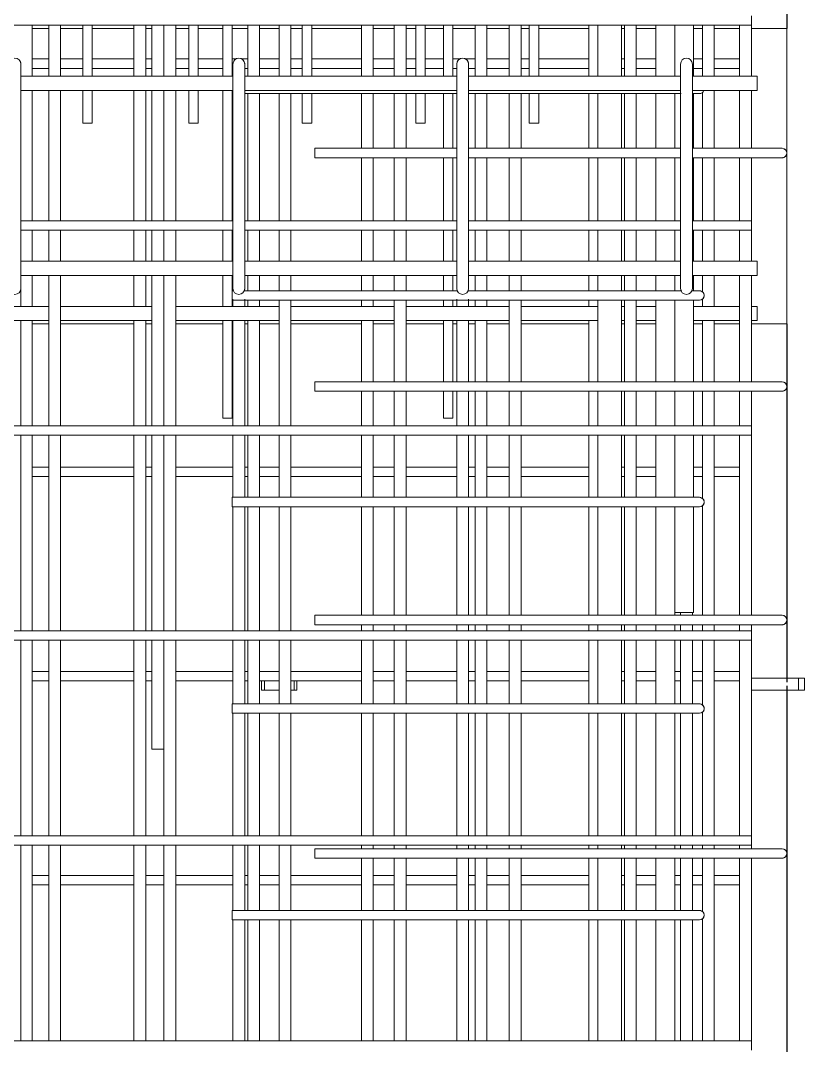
# Model space of a CAD drawing. Header units: millimetres. Extents: x 6744 to 22888, y -3063 to 10037.
# Drawn here: x 11669 to 12334, y 6449 to 7317 of the extents above; entities that cross this region are included whole.
import ezdxf

# ---------------------------------------------------------------- set-up
doc = ezdxf.new("R2010")
doc.units = ezdxf.units.MM
doc.linetypes.add('Dash', pattern=[6.36, 3.18, -3.18])
for name, color, linetype, lineweight in [('A-GENM', 13, 'Continuous', 18), ('A-WALL', 113, 'Continuous', 25), ('A-WALL-HDLN', 110, 'Dash', 25), ('S-BEAM', 12, 'Continuous', 18), ('S-RBAR', 171, 'Continuous', 18)]:
    doc.layers.add(name, color=color, linetype=linetype, lineweight=lineweight)

# ---------------------------------------------------------------- blocks, each defined once
blk = doc.blocks.new('RR spread anchor face based - RR-SA-2_5-200-1726821-Elevation Front 1')
at = {"layer": 'A-GENM'}
for p, q in [((11873.57, 6750), (11873.57, 6757.87)), ((11876.07, 6757.87), (11876.07, 6750)), ((11901.07, 6757.87), (11901.07, 6750)), ((11903.57, 6757.87), (11903.57, 6750)), ((11876.07, 6750), (11873.57, 6750)), ((11888.39, 6750), (11876.07, 6750)), ((11901.07, 6750), (11898.39, 6750)), ((11903.57, 6750), (11901.07, 6750))]:
    blk.add_line(p, q, dxfattribs=at)
blk = doc.blocks.new('RR spread anchor face based - RR-SA-3_0-200-1726827-Elevation Front 1')
at = {"layer": 'A-GENM'}
for p, q in [((12288.57, 6760), (12328.57, 6760)), ((12328.57, 6760), (12333.57, 6760)), ((12328.57, 6750), (12328.57, 6760)), ((12333.57, 6760), (12333.57, 6750)), ((12328.57, 6750), (12288.57, 6750)), ((12333.57, 6750), (12328.57, 6750))]:
    blk.add_line(p, q, dxfattribs=at)

msp = doc.modelspace()

# ---------------------------------------------------------------- linework, layer by layer
at = {"layer": 'A-WALL'}
for p, q in [((12318.56745, 7660), (12318.56745, 7310)), ((12318.56745, 7059.95039), (12318.56745, 6760)), ((12318.56745, 6750), (12318.56745, 4105))]:
    msp.add_line(p, q, dxfattribs=at)
at = {"layer": 'A-WALL-HDLN'}
msp.add_line((12318.56745, 6759.95039), (12318.56745, 6750.04961), dxfattribs=at)
at = {"layer": 'S-BEAM'}
for p, q in [((11679.12642, 7310), (11693.29473, 7310)), ((11703.29473, 7310), (11722.04352, 7310)), ((11730.04352, 7310), (11765.46258, 7310)), ((11775.46258, 7310), (11780.56541, 7310)), ((11800.84018, 7310), (11811.93491, 7310)), ((11819.93491, 7310), (11840.74723, 7310)), ((11848.74723, 7310), (11861.79874, 7310)), ((11871.79874, 7310), (11888.38564, 7310)), ((11898.38564, 7310), (11908.0763, 7310)), ((11916.0763, 7310), (11958.1349, 7310)), ((11968.1349, 7310), (11985.93109, 7310)), ((11995.93109, 7310), (12004.21769, 7310)), ((12012.21769, 7310), (12027.65632, 7310)), ((12035.65632, 7310), (12054.47106, 7310)), ((12064.47106, 7310), (12083.47655, 7310)), ((12093.47655, 7310), (12100.35908, 7310)), ((12108.35908, 7310), (12150.80722, 7310)), ((12178.56541, 7310), (12181.022, 7310)), ((12191.022, 7310), (12207.56745, 7310)), ((12239.43481, 7310), (12247.14338, 7310)), ((12257.14338, 7310), (12278.56745, 7310)), ((12288.56745, 7310), (12318.56745, 7310)), ((12318.56745, 7310), (12318.56745, 7060)), ((11693.29473, 7060), (11679.12642, 7060)), ((11765.46258, 7060), (11703.29473, 7060)), ((11780.56541, 7060), (11775.46258, 7060)), ((11840.74723, 7060), (11800.84018, 7060)), ((11861.79874, 7060), (11859.29473, 7060)), ((11888.38564, 7060), (11871.79874, 7060)), ((11958.1349, 7060), (11898.38564, 7060)), ((11985.93109, 7060), (11968.1349, 7060)), ((12027.65632, 7060), (11995.93109, 7060)), ((12038.93109, 7060), (12035.65632, 7060)), ((12054.47106, 7060), (12048.93109, 7060)), ((12083.47655, 7060), (12064.47106, 7060)), ((12150.80722, 7060), (12093.47655, 7060)), ((12181.022, 7060), (12178.56541, 7060)), ((12207.56745, 7060), (12191.022, 7060)), ((12247.14338, 7060), (12239.43481, 7060)), ((12278.56745, 7060), (12257.14338, 7060)), ((12318.56745, 7060), (12288.56745, 7060))]:
    msp.add_line(p, q, dxfattribs=at)
at = {"layer": 'S-RBAR'}
for p, q in [((12288.56745, 7312.89127), (12288.56745, 7320.89127)), ((10132.56745, 7312.89127), (12288.56745, 7312.89127)), ((11679.12642, 7269.66917), (11679.12642, 7312.89127)), ((11693.29473, 7269.66917), (11693.29473, 7312.89127)), ((11703.29473, 7269.66917), (11703.29473, 7312.89127)), ((11722.04352, 7312.89127), (11722.04352, 7269.66917)), ((11730.04352, 7312.89127), (11730.04352, 7269.66917)), ((11765.46258, 7269.66917), (11765.46258, 7312.89127)), ((11775.46258, 7269.66917), (11775.46258, 7312.89127)), ((11780.56541, 7269.66917), (11780.56541, 7312.89127)), ((11790.84018, 7269.66917), (11790.84018, 7312.89127)), ((11800.84018, 7269.66917), (11800.84018, 7312.89127)), ((11811.93491, 7312.89127), (11811.93491, 7269.66917)), ((11819.93491, 7312.89127), (11819.93491, 7269.66917)), ((11840.74723, 7269.66917), (11840.74723, 7312.89127)), ((11848.74723, 7269.66917), (11848.74723, 7312.89127)), ((11861.79874, 7269.66917), (11861.79874, 7312.89127)), ((11871.79874, 7269.66917), (11871.79874, 7312.89127)), ((11888.38564, 7269.66917), (11888.38564, 7312.89127)), ((11898.38564, 7269.66917), (11898.38564, 7312.89127)), ((11908.0763, 7312.89127), (11908.0763, 7269.66917)), ((11916.0763, 7312.89127), (11916.0763, 7269.66917)), ((11958.1349, 7269.66917), (11958.1349, 7312.89127)), ((11968.1349, 7269.66917), (11968.1349, 7312.89127)), ((11985.93109, 7269.66917), (11985.93109, 7312.89127)), ((11995.93109, 7269.66917), (11995.93109, 7312.89127)), ((12004.21769, 7312.89127), (12004.21769, 7269.66917)), ((12012.21769, 7312.89127), (12012.21769, 7269.66917)), ((12027.65632, 7269.66917), (12027.65632, 7312.89127)), ((12035.65632, 7269.66917), (12035.65632, 7312.89127)), ((12054.47106, 7269.66917), (12054.47106, 7312.89127)), ((12064.47106, 7269.66917), (12064.47106, 7312.89127)), ((12083.47655, 7269.66917), (12083.47655, 7312.89127)), ((12093.47655, 7269.66917), (12093.47655, 7312.89127)), ((12100.35908, 7312.89127), (12100.35908, 7269.66917)), ((12108.35908, 7312.89127), (12108.35908, 7269.66917)), ((12150.80722, 7269.66917), (12150.80722, 7312.89127)), ((12158.56541, 7269.66917), (12158.56541, 7312.89127)), ((12178.56541, 7269.66917), (12178.56541, 7312.89127)), ((12181.022, 7269.66917), (12181.022, 7312.89127)), ((12191.022, 7269.66917), (12191.022, 7312.89127)), ((12207.56745, 7269.66917), (12207.56745, 7312.89127)), ((12223.56745, 7269.66917), (12223.56745, 7312.89127)), ((12239.43481, 7312.89127), (12239.43481, 7269.66917)), ((12247.14338, 7269.66917), (12247.14338, 7312.89127)), ((12257.14338, 7269.66917), (12257.14338, 7312.89127)), ((12278.56745, 7269.66917), (12278.56745, 7312.89127)), ((12288.56745, 7269.66917), (12288.56745, 7312.89127)), ((11679.12642, 7284.34615), (11693.29473, 7284.34615)), ((11703.29473, 7284.34615), (11722.04352, 7284.34615)), ((11730.04352, 7284.34615), (11765.46258, 7284.34615)), ((11775.46258, 7284.34615), (11780.56541, 7284.34615)), ((11800.84018, 7284.34615), (11811.93491, 7284.34615)), ((11819.93491, 7284.34615), (11840.74723, 7284.34615)), ((11848.74723, 7284.34615), (11852.37055, 7284.34615)), ((11856.2189, 7284.34615), (11861.79874, 7284.34615)), ((11871.79874, 7284.34615), (11888.38564, 7284.34615)), ((11898.38564, 7284.34615), (11908.0763, 7284.34615)), ((11916.0763, 7284.34615), (11958.1349, 7284.34615)), ((11968.1349, 7284.34615), (11985.93109, 7284.34615)), ((11995.93109, 7284.34615), (12004.21769, 7284.34615)), ((12012.21769, 7284.34615), (12027.65632, 7284.34615)), ((12035.65632, 7284.34615), (12042.00692, 7284.34615)), ((12045.85526, 7284.34615), (12054.47106, 7284.34615)), ((12064.47106, 7284.34615), (12083.47655, 7284.34615)), ((12093.47655, 7284.34615), (12100.35908, 7284.34615)), ((12108.35908, 7284.34615), (12150.80722, 7284.34615)), ((12178.56541, 7284.34615), (12181.022, 7284.34615)), ((12191.022, 7284.34615), (12207.56745, 7284.34615)), ((12239.43481, 7284.34615), (12247.14338, 7284.34615)), ((12257.14338, 7284.34615), (12278.56745, 7284.34615)), ((11669.65836, 7280), (11669.65836, 7245)), ((11679.12642, 7276.34615), (11693.29473, 7276.34615)), ((11703.29473, 7276.34615), (11722.04352, 7276.34615)), ((11730.04352, 7276.34615), (11765.46258, 7276.34615)), ((11775.46258, 7276.34615), (11780.56541, 7276.34615)), ((11800.84018, 7276.34615), (11811.93491, 7276.34615)), ((11819.93491, 7276.34615), (11840.74723, 7276.34615)), ((11849.29473, 7280), (11849.29473, 7245)), ((11859.29473, 7280), (11859.29473, 7245)), ((11859.29473, 7276.34615), (11861.79874, 7276.34615)), ((11871.79874, 7276.34615), (11888.38564, 7276.34615)), ((11898.38564, 7276.34615), (11908.0763, 7276.34615)), ((11916.0763, 7276.34615), (11958.1349, 7276.34615)), ((11968.1349, 7276.34615), (11985.93109, 7276.34615)), ((11995.93109, 7276.34615), (12004.21769, 7276.34615)), ((12012.21769, 7276.34615), (12027.65632, 7276.34615)), ((12035.65632, 7276.34615), (12038.93109, 7276.34615)), ((12038.93109, 7280), (12038.93109, 7245)), ((12048.93109, 7280), (12048.93109, 7245)), ((12048.93109, 7276.34615), (12054.47106, 7276.34615)), ((12064.47106, 7276.34615), (12083.47655, 7276.34615)), ((12093.47655, 7276.34615), (12100.35908, 7276.34615)), ((12108.35908, 7276.34615), (12150.80722, 7276.34615)), ((12178.56541, 7276.34615), (12181.022, 7276.34615)), ((12191.022, 7276.34615), (12207.56745, 7276.34615)), ((12228.56745, 7280), (12228.56745, 7245)), ((12238.56745, 7280), (12238.56745, 7245)), ((12239.43481, 7276.34615), (12247.14338, 7276.34615)), ((12257.14338, 7276.34615), (12278.56745, 7276.34615)), ((11669.65836, 7269.66917), (11849.29473, 7269.66917)), ((11859.29473, 7269.66917), (12038.93109, 7269.66917)), ((12048.93109, 7269.66917), (12228.56745, 7269.66917)), ((12238.56745, 7269.66917), (12293.56745, 7269.66917)), ((12293.56745, 7257.66917), (12293.56745, 7269.66917)), ((11669.65836, 7257.66917), (11849.29473, 7257.66917)), ((11679.12642, 7147.33344), (11679.12642, 7257.66917)), ((11693.29473, 7147.33344), (11693.29473, 7257.66917)), ((11703.29473, 7147.33344), (11703.29473, 7257.66917)), ((11722.04352, 7257.66917), (11722.04352, 7230)), ((11730.04352, 7257.66917), (11730.04352, 7230)), ((11765.46258, 7147.33344), (11765.46258, 7257.66917)), ((11775.46258, 7147.33344), (11775.46258, 7257.66917)), ((11780.56541, 7147.33344), (11780.56541, 7257.66917)), ((11790.84018, 7147.33344), (11790.84018, 7257.66917)), ((11800.84018, 7147.33344), (11800.84018, 7257.66917)), ((11811.93491, 7257.66917), (11811.93491, 7230)), ((11819.93491, 7257.66917), (11819.93491, 7230)), ((11840.74723, 7147.33344), (11840.74723, 7257.66917)), ((11848.56745, 7257.66917), (11848.56745, 7254.95301)), ((11849.29473, 7254.95301), (11848.56745, 7254.95301)), ((11848.74723, 7147.33344), (11848.74723, 7254.95301)), ((11859.29473, 7257.66917), (12038.93109, 7257.66917)), ((12038.93109, 7254.95301), (11859.29473, 7254.95301)), ((11861.79874, 7147.33344), (11861.79874, 7254.95301)), ((11871.79874, 7147.33344), (11871.79874, 7254.95301)), ((11888.38564, 7147.33344), (11888.38564, 7254.95301)), ((11898.38564, 7147.33344), (11898.38564, 7254.95301)), ((11908.0763, 7254.95301), (11908.0763, 7230)), ((11916.0763, 7254.95301), (11916.0763, 7230)), ((11958.1349, 7208.66667), (11958.1349, 7254.95301)), ((11968.1349, 7208.66667), (11968.1349, 7254.95301)), ((11985.93109, 7208.66667), (11985.93109, 7254.95301)), ((11995.93109, 7208.66667), (11995.93109, 7254.95301)), ((12004.21769, 7254.95301), (12004.21769, 7230)), ((12012.21769, 7254.95301), (12012.21769, 7230)), ((12027.65632, 7208.66667), (12027.65632, 7254.95301)), ((12035.65632, 7208.66667), (12035.65632, 7254.95301)), ((12048.93109, 7257.66917), (12228.56745, 7257.66917)), ((12208.56745, 7254.95301), (12048.93109, 7254.95301)), ((12054.47106, 7208.66667), (12054.47106, 7254.95301)), ((12064.47106, 7208.66667), (12064.47106, 7254.95301)), ((12083.47655, 7208.66667), (12083.47655, 7254.95301)), ((12093.47655, 7208.66667), (12093.47655, 7254.95301)), ((12100.35908, 7254.95301), (12100.35908, 7230)), ((12108.35908, 7254.95301), (12108.35908, 7230)), ((12150.80722, 7208.66667), (12150.80722, 7254.95301)), ((12158.56541, 7208.66667), (12158.56541, 7254.95301)), ((12178.56541, 7208.66667), (12178.56541, 7254.95301)), ((12181.022, 7208.66667), (12181.022, 7254.95301)), ((12191.022, 7208.66667), (12191.022, 7254.95301)), ((12207.56745, 7208.66667), (12207.56745, 7254.95301)), ((12208.56745, 7254.95301), (12228.98573, 7254.95301)), ((12223.56745, 7208.66667), (12223.56745, 7254.95301)), ((12238.56745, 7257.66917), (12293.56745, 7257.66917)), ((12238.8688, 7254.95301), (12244.56745, 7254.95301)), ((12239.43481, 7254.95301), (12239.43481, 7208.66667)), ((12247.14338, 7208.66667), (12247.14338, 7256.23947)), ((12257.14338, 7208.66667), (12257.14338, 7257.66917)), ((12278.56745, 7208.66667), (12278.56745, 7257.66917)), ((12288.56745, 7208.66667), (12288.56745, 7257.66917)), ((11669.65836, 7125), (11669.65836, 7245)), ((11849.29473, 7125), (11849.29473, 7245)), ((11859.29473, 7125), (11859.29473, 7245)), ((12038.93109, 7125), (12038.93109, 7245)), ((12048.93109, 7125), (12048.93109, 7245)), ((12228.56745, 7125), (12228.56745, 7245)), ((12238.56745, 7125), (12238.56745, 7245)), ((11722.04352, 7230), (11730.04352, 7230)), ((11811.93491, 7230), (11819.93491, 7230)), ((11908.0763, 7230), (11916.0763, 7230)), ((12004.21769, 7230), (12012.21769, 7230)), ((12100.35908, 7230), (12108.35908, 7230)), ((11918.56745, 7208.66667), (12038.93109, 7208.66667)), ((11918.56745, 7200.66667), (11918.56745, 7208.66667)), ((12048.93109, 7208.66667), (12228.56745, 7208.66667)), ((12238.56745, 7208.66667), (12294.56745, 7208.66667)), ((12314.56745, 7208.66667), (12294.56745, 7208.66667)), ((11918.56745, 7200.66667), (12038.93109, 7200.66667)), ((11958.1349, 7147.33344), (11958.1349, 7200.66667)), ((11968.1349, 7147.33344), (11968.1349, 7200.66667)), ((11985.93109, 7147.33344), (11985.93109, 7200.66667)), ((11995.93109, 7147.33344), (11995.93109, 7200.66667)), ((12027.65632, 7147.33344), (12027.65632, 7200.66667)), ((12035.65632, 7147.33344), (12035.65632, 7200.66667)), ((12048.93109, 7200.66667), (12228.56745, 7200.66667)), ((12054.47106, 7147.33344), (12054.47106, 7200.66667)), ((12064.47106, 7147.33344), (12064.47106, 7200.66667)), ((12083.47655, 7147.33344), (12083.47655, 7200.66667)), ((12093.47655, 7147.33344), (12093.47655, 7200.66667)), ((12150.80722, 7147.33344), (12150.80722, 7200.66667)), ((12158.56541, 7147.33344), (12158.56541, 7200.66667)), ((12178.56541, 7147.33344), (12178.56541, 7200.66667)), ((12181.022, 7147.33344), (12181.022, 7200.66667)), ((12191.022, 7147.33344), (12191.022, 7200.66667)), ((12207.56745, 7147.33344), (12207.56745, 7200.66667)), ((12223.56745, 7147.33344), (12223.56745, 7200.66667)), ((12238.56745, 7200.66667), (12294.56745, 7200.66667)), ((12239.43481, 7200.66667), (12239.43481, 7147.33344)), ((12247.14338, 7147.33344), (12247.14338, 7200.66667)), ((12257.14338, 7147.33344), (12257.14338, 7200.66667)), ((12278.56745, 7147.33344), (12278.56745, 7200.66667)), ((12288.56745, 7147.33344), (12288.56745, 7200.66667)), ((12314.56745, 7200.66667), (12294.56745, 7200.66667)), ((11669.65836, 7147.33344), (11849.29473, 7147.33344)), ((11859.29473, 7147.33344), (12038.93109, 7147.33344)), ((12048.93109, 7147.33344), (12228.56745, 7147.33344)), ((12238.56745, 7147.33344), (12288.56745, 7147.33344)), ((12288.56745, 7139.33344), (12288.56745, 7147.33344)), ((11669.65836, 7139.33344), (11849.29473, 7139.33344)), ((11679.12642, 7113.07444), (11679.12642, 7139.33344)), ((11693.29473, 7113.07444), (11693.29473, 7139.33344)), ((11703.29473, 7113.07444), (11703.29473, 7139.33344)), ((11765.46258, 7113.07444), (11765.46258, 7139.33344)), ((11775.46258, 7113.07444), (11775.46258, 7139.33344)), ((11780.56541, 7113.07444), (11780.56541, 7139.33344)), ((11790.84018, 7113.07444), (11790.84018, 7139.33344)), ((11800.84018, 7113.07444), (11800.84018, 7139.33344)), ((11840.74723, 7113.07444), (11840.74723, 7139.33344)), ((11848.74723, 7113.07444), (11848.74723, 7139.33344)), ((11859.29473, 7139.33344), (12038.93109, 7139.33344)), ((11861.79874, 7113.07444), (11861.79874, 7139.33344)), ((11871.79874, 7113.07444), (11871.79874, 7139.33344)), ((11888.38564, 7113.07444), (11888.38564, 7139.33344)), ((11898.38564, 7113.07444), (11898.38564, 7139.33344)), ((11958.1349, 7113.07444), (11958.1349, 7139.33344)), ((11968.1349, 7113.07444), (11968.1349, 7139.33344)), ((11985.93109, 7113.07444), (11985.93109, 7139.33344)), ((11995.93109, 7113.07444), (11995.93109, 7139.33344)), ((12027.65632, 7113.07444), (12027.65632, 7139.33344)), ((12035.65632, 7113.07444), (12035.65632, 7139.33344)), ((12048.93109, 7139.33344), (12228.56745, 7139.33344)), ((12054.47106, 7113.07444), (12054.47106, 7139.33344)), ((12064.47106, 7113.07444), (12064.47106, 7139.33344)), ((12083.47655, 7113.07444), (12083.47655, 7139.33344)), ((12093.47655, 7113.07444), (12093.47655, 7139.33344)), ((12150.80722, 7113.07444), (12150.80722, 7139.33344)), ((12158.56541, 7113.07444), (12158.56541, 7139.33344)), ((12178.56541, 7113.07444), (12178.56541, 7139.33344)), ((12181.022, 7113.07444), (12181.022, 7139.33344)), ((12191.022, 7113.07444), (12191.022, 7139.33344)), ((12207.56745, 7113.07444), (12207.56745, 7139.33344)), ((12223.56745, 7113.07444), (12223.56745, 7139.33344)), ((12238.56745, 7139.33344), (12288.56745, 7139.33344)), ((12239.43481, 7139.33344), (12239.43481, 7113.07444)), ((12247.14338, 7113.07444), (12247.14338, 7139.33344)), ((12257.14338, 7113.07444), (12257.14338, 7139.33344)), ((12278.56745, 7113.07444), (12278.56745, 7139.33344)), ((12288.56745, 7113.07444), (12288.56745, 7139.33344)), ((11669.65836, 7125), (11669.65836, 7090)), ((11849.29473, 7125), (11849.29473, 7090)), ((11859.29473, 7125), (11859.29473, 7090)), ((12038.93109, 7125), (12038.93109, 7090)), ((12048.93109, 7125), (12048.93109, 7090)), ((12228.56745, 7125), (12228.56745, 7090)), ((12238.56745, 7125), (12238.56745, 7090)), ((11669.65836, 7113.07444), (11849.29473, 7113.07444)), ((11859.29473, 7113.07444), (12038.93109, 7113.07444)), ((12048.93109, 7113.07444), (12228.56745, 7113.07444)), ((12238.56745, 7113.07444), (12293.56745, 7113.07444)), ((12293.56745, 7101.07444), (12293.56745, 7113.07444)), ((11669.65836, 7101.07444), (11849.29473, 7101.07444)), ((11679.12642, 7074.80184), (11679.12642, 7101.07444)), ((11693.29473, 6973.77561), (11693.29473, 7101.07444)), ((11703.29473, 6973.77561), (11703.29473, 7101.07444)), ((11765.46258, 7074.80184), (11765.46258, 7101.07444)), ((11775.46258, 7074.80184), (11775.46258, 7101.07444)), ((11780.56541, 6973.77561), (11780.56541, 7101.07444)), ((11790.84018, 6973.77561), (11790.84018, 7101.07444)), ((11800.84018, 6973.77561), (11800.84018, 7101.07444)), ((11840.74723, 7074.80184), (11840.74723, 7101.07444)), ((11848.74723, 7088.0811), (11848.74723, 7101.07444)), ((11859.29473, 7101.07444), (12038.93109, 7101.07444)), ((11861.79874, 7088.0811), (11861.79874, 7101.07444)), ((11871.79874, 7088.0811), (11871.79874, 7101.07444)), ((11888.38564, 7088.0811), (11888.38564, 7101.07444)), ((11898.38564, 7088.0811), (11898.38564, 7101.07444)), ((11958.1349, 7088.0811), (11958.1349, 7101.07444)), ((11968.1349, 7088.0811), (11968.1349, 7101.07444)), ((11985.93109, 7088.0811), (11985.93109, 7101.07444)), ((11995.93109, 7088.0811), (11995.93109, 7101.07444)), ((12027.65632, 7088.0811), (12027.65632, 7101.07444)), ((12035.65632, 7088.0811), (12035.65632, 7101.07444)), ((12048.93109, 7101.07444), (12228.56745, 7101.07444)), ((12054.47106, 7088.0811), (12054.47106, 7101.07444)), ((12064.47106, 7088.0811), (12064.47106, 7101.07444)), ((12083.47655, 7088.0811), (12083.47655, 7101.07444)), ((12093.47655, 7088.0811), (12093.47655, 7101.07444)), ((12150.80722, 7088.0811), (12150.80722, 7101.07444)), ((12158.56541, 7088.0811), (12158.56541, 7101.07444)), ((12178.56541, 7088.0811), (12178.56541, 7101.07444)), ((12181.022, 7088.0811), (12181.022, 7101.07444)), ((12191.022, 7088.0811), (12191.022, 7101.07444)), ((12207.56745, 7088.0811), (12207.56745, 7101.07444)), ((12223.56745, 7088.0811), (12223.56745, 7101.07444)), ((12238.56745, 7101.07444), (12293.56745, 7101.07444)), ((12239.43481, 7101.07444), (12239.43481, 7088.0811)), ((12247.14338, 7086.79464), (12247.14338, 7101.07444)), ((12257.14338, 7074.80184), (12257.14338, 7101.07444)), ((12278.56745, 7011), (12278.56745, 7101.07444)), ((12288.56745, 7011), (12288.56745, 7101.07444)), ((11669.65836, 7075.27003), (11669.65836, 7090)), ((11849.29473, 7089.19962), (11849.29473, 7090)), ((11859.29473, 7089.19962), (11859.29473, 7090)), ((12038.93109, 7089.19962), (12038.93109, 7090)), ((12048.93109, 7089.19962), (12048.93109, 7090)), ((11849.7239, 7088.0811), (11848.56745, 7088.0811)), ((11848.56745, 7088.0811), (11848.56745, 7080.0811)), ((12039.36026, 7088.0811), (11858.86555, 7088.0811)), ((12208.56745, 7088.0811), (12048.50192, 7088.0811)), ((12208.56745, 7088.0811), (12229.48837, 7088.0811)), ((12238.53293, 7088.0811), (12244.56745, 7088.0811)), ((12247.14338, 7074.80184), (12247.14338, 7081.36756)), ((11605.74927, 7074.80184), (11693.29473, 7074.80184)), ((11703.29473, 7074.80184), (11780.56541, 7074.80184)), ((11800.84018, 7074.80184), (11888.38564, 7074.80184)), ((12208.56745, 7080.0811), (11848.56745, 7080.0811)), ((11848.74723, 7074.80184), (11848.74723, 7080.0811)), ((11849.29473, 7075.27003), (11849.29473, 7080.90891)), ((11859.29473, 7075.27003), (11859.29473, 7080.90891)), ((11861.79874, 7074.80184), (11861.79874, 7080.0811)), ((11871.79874, 7074.80184), (11871.79874, 7080.0811)), ((11888.38564, 6973.77561), (11888.38564, 7080.0811)), ((11898.38564, 6973.77561), (11898.38564, 7080.0811)), ((11898.38564, 7074.80184), (11985.93109, 7074.80184)), ((11958.1349, 7074.80184), (11958.1349, 7080.0811)), ((11968.1349, 7074.80184), (11968.1349, 7080.0811)), ((11985.93109, 7011), (11985.93109, 7080.0811)), ((11995.93109, 7011), (11995.93109, 7080.0811)), ((11995.93109, 7074.80184), (12083.47655, 7074.80184)), ((12027.65632, 7074.80184), (12027.65632, 7080.0811)), ((12035.65632, 7074.80184), (12035.65632, 7080.0811)), ((12038.93109, 7075.27003), (12038.93109, 7080.90891)), ((12048.93109, 7075.27003), (12048.93109, 7080.90891)), ((12054.47106, 7074.80184), (12054.47106, 7080.0811)), ((12064.47106, 7074.80184), (12064.47106, 7080.0811)), ((12083.47655, 7011), (12083.47655, 7080.0811)), ((12093.47655, 7011), (12093.47655, 7080.0811)), ((12093.69382, 7074.80184), (12158.56541, 7074.80184)), ((12150.80722, 7074.80184), (12150.80722, 7080.0811)), ((12158.56541, 7011), (12158.56541, 7080.0811)), ((12178.56541, 7011), (12178.56541, 7080.0811)), ((12178.56541, 7074.80184), (12181.022, 7074.80184)), ((12181.022, 7011), (12181.022, 7080.0811)), ((12191.022, 7011), (12191.022, 7080.0811)), ((12191.022, 7074.80184), (12207.56745, 7074.80184)), ((12207.56745, 7011), (12207.56745, 7080.0811)), ((12208.56745, 7080.0811), (12244.56745, 7080.0811)), ((12223.56745, 7011), (12223.56745, 7080.0811)), ((12239.43481, 7080.0811), (12239.43481, 7011)), ((12239.43481, 7074.80184), (12278.56745, 7074.80184)), ((12288.56745, 7074.80184), (12293.56745, 7074.80184)), ((12293.56745, 7062.80184), (12293.56745, 7074.80184)), ((11605.74927, 7062.80184), (11693.29473, 7062.80184)), ((11669.65836, 7055), (11669.65836, 7063.09607)), ((11679.12642, 6973.77561), (11679.12642, 7062.80184)), ((11703.29473, 7062.80184), (11780.56541, 7062.80184)), ((11765.46258, 6973.77561), (11765.46258, 7062.80184)), ((11775.46258, 6973.77561), (11775.46258, 7062.80184)), ((11800.84018, 7062.80184), (11888.38564, 7062.80184)), ((11840.74723, 6980.31382), (11840.74723, 7062.80184)), ((11848.74723, 6980.31382), (11848.74723, 7062.80184)), ((11849.29473, 7055), (11849.29473, 7063.09607)), ((11859.29473, 7055), (11859.29473, 7063.09607)), ((11861.79874, 6973.77561), (11861.79874, 7062.80184)), ((11871.79874, 6973.77561), (11871.79874, 7062.80184)), ((11898.38564, 7062.80184), (11985.93109, 7062.80184)), ((11958.1349, 7011), (11958.1349, 7062.80184)), ((11968.1349, 7011), (11968.1349, 7062.80184)), ((11995.93109, 7062.80184), (12083.47655, 7062.80184)), ((12027.65632, 7011), (12027.65632, 7062.80184)), ((12035.65632, 7011), (12035.65632, 7062.80184)), ((12038.93109, 7055), (12038.93109, 7063.09607)), ((12048.93109, 7055), (12048.93109, 7063.09607)), ((12054.47106, 7011), (12054.47106, 7062.80184)), ((12064.47106, 7011), (12064.47106, 7062.80184)), ((12093.47655, 7062.80184), (12158.56541, 7062.80184)), ((12150.80722, 7011), (12150.80722, 7062.80184)), ((12178.56541, 7062.80184), (12181.022, 7062.80184)), ((12191.022, 7062.80184), (12207.56745, 7062.80184)), ((12239.43481, 7062.80184), (12278.56745, 7062.80184)), ((12247.14338, 7011), (12247.14338, 7062.80184)), ((12257.14338, 7011), (12257.14338, 7062.80184)), ((12288.56745, 7062.80184), (12293.56745, 7062.80184)), ((11669.65836, 6973.77561), (11669.65836, 7055)), ((11849.29473, 6973.77561), (11849.29473, 7055)), ((11859.29473, 6973.77561), (11859.29473, 7055)), ((12038.93109, 7011), (12038.93109, 7055)), ((12048.93109, 7011), (12048.93109, 7055)), ((11918.56745, 7011), (12294.56745, 7011)), ((11918.56745, 7003), (11918.56745, 7011)), ((12314.56745, 7011), (12294.56745, 7011)), ((11918.56745, 7003), (12294.56745, 7003)), ((11958.1349, 6973.77561), (11958.1349, 7003)), ((11968.1349, 6973.77561), (11968.1349, 7003)), ((11985.93109, 6973.77561), (11985.93109, 7003)), ((11995.93109, 6973.77561), (11995.93109, 7003)), ((12027.65632, 6980.31382), (12027.65632, 7003)), ((12035.65632, 6980.31382), (12035.65632, 7003)), ((12038.93109, 6973.77561), (12038.93109, 7003)), ((12048.93109, 6973.77561), (12048.93109, 7003)), ((12054.47106, 6973.77561), (12054.47106, 7003)), ((12064.47106, 6973.77561), (12064.47106, 7003)), ((12083.47655, 6973.77561), (12083.47655, 7003)), ((12093.47655, 6973.77561), (12093.47655, 7003)), ((12150.80722, 6973.77561), (12150.80722, 7003)), ((12158.56541, 6973.77561), (12158.56541, 7003)), ((12178.56541, 6973.77561), (12178.56541, 7003)), ((12181.022, 6973.77561), (12181.022, 7003)), ((12191.022, 6973.77561), (12191.022, 7003)), ((12207.56745, 6973.77561), (12207.56745, 7003)), ((12223.56745, 6973.77561), (12223.56745, 7003)), ((12239.43481, 7003), (12239.43481, 6973.77561)), ((12247.14338, 6973.77561), (12247.14338, 7003)), ((12257.14338, 6973.77561), (12257.14338, 7003)), ((12278.56745, 6973.77561), (12278.56745, 7003)), ((12288.56745, 6973.77561), (12288.56745, 7003)), ((12314.56745, 7003), (12294.56745, 7003)), ((11848.74723, 6980.31382), (11840.74723, 6980.31382)), ((12035.65632, 6980.31382), (12027.65632, 6980.31382)), ((10132.56745, 6973.77561), (12288.56745, 6973.77561)), ((12288.56745, 6965.77561), (12288.56745, 6973.77561)), ((10132.56745, 6965.77561), (12288.56745, 6965.77561)), ((11669.65836, 6800.21779), (11669.65836, 6965.77561)), ((11679.12642, 6800.21779), (11679.12642, 6965.77561)), ((11693.29473, 6800.21779), (11693.29473, 6965.77561)), ((11703.29473, 6800.21779), (11703.29473, 6965.77561)), ((11765.46258, 6800.21779), (11765.46258, 6965.77561)), ((11775.46258, 6800.21779), (11775.46258, 6965.77561)), ((11780.56541, 6800.21779), (11780.56541, 6965.77561)), ((11790.84018, 6800.21779), (11790.84018, 6965.77561)), ((11800.84018, 6800.21779), (11800.84018, 6965.77561)), ((11849.29473, 6913.20919), (11849.29473, 6965.77561)), ((11859.29473, 6913.20919), (11859.29473, 6965.77561)), ((11861.79874, 6913.20919), (11861.79874, 6965.77561)), ((11871.79874, 6913.20919), (11871.79874, 6965.77561)), ((11888.38564, 6913.20919), (11888.38564, 6965.77561)), ((11898.38564, 6913.20919), (11898.38564, 6965.77561)), ((11958.1349, 6913.20919), (11958.1349, 6965.77561)), ((11968.1349, 6913.20919), (11968.1349, 6965.77561)), ((11985.93109, 6913.20919), (11985.93109, 6965.77561)), ((11995.93109, 6913.20919), (11995.93109, 6965.77561)), ((12038.93109, 6913.20919), (12038.93109, 6965.77561)), ((12048.93109, 6913.20919), (12048.93109, 6965.77561)), ((12054.47106, 6913.20919), (12054.47106, 6965.77561)), ((12064.47106, 6913.20919), (12064.47106, 6965.77561)), ((12083.47655, 6913.20919), (12083.47655, 6965.77561)), ((12093.47655, 6913.20919), (12093.47655, 6965.77561)), ((12150.80722, 6913.20919), (12150.80722, 6965.77561)), ((12158.56541, 6913.20919), (12158.56541, 6965.77561)), ((12178.56541, 6913.20919), (12178.56541, 6965.77561)), ((12181.022, 6913.20919), (12181.022, 6965.77561)), ((12191.022, 6913.20919), (12191.022, 6965.77561)), ((12207.56745, 6913.20919), (12207.56745, 6965.77561)), ((12223.56745, 6913.20919), (12223.56745, 6965.77561)), ((12239.43481, 6965.77561), (12239.43481, 6913.20919)), ((12247.14338, 6911.92272), (12247.14338, 6965.77561)), ((12257.14338, 6813.33333), (12257.14338, 6965.77561)), ((12278.56745, 6813.33333), (12278.56745, 6965.77561)), ((12288.56745, 6813.33333), (12288.56745, 6965.77561)), ((11679.12642, 6938.69231), (11693.29473, 6938.69231)), ((11703.29473, 6938.69231), (11765.46258, 6938.69231)), ((11775.46258, 6938.69231), (11780.56541, 6938.69231)), ((11800.84018, 6938.69231), (11849.29473, 6938.69231)), ((11859.29473, 6938.69231), (11861.79874, 6938.69231)), ((11871.79874, 6938.69231), (11888.38564, 6938.69231)), ((11898.38564, 6938.69231), (11958.1349, 6938.69231)), ((11968.1349, 6938.69231), (11985.93109, 6938.69231)), ((11995.93109, 6938.69231), (12038.93109, 6938.69231)), ((12048.93109, 6938.69231), (12054.47106, 6938.69231)), ((12064.47106, 6938.69231), (12083.47655, 6938.69231)), ((12093.47655, 6938.69231), (12150.80722, 6938.69231)), ((12178.56541, 6938.69231), (12181.022, 6938.69231)), ((12191.022, 6938.69231), (12207.56745, 6938.69231)), ((12239.43481, 6938.69231), (12247.14338, 6938.69231)), ((12257.14338, 6938.69231), (12278.56745, 6938.69231)), ((11679.12642, 6930.69231), (11693.29473, 6930.69231)), ((11703.29473, 6930.69231), (11765.46258, 6930.69231)), ((11775.46258, 6930.69231), (11780.56541, 6930.69231)), ((11800.84018, 6930.69231), (11849.29473, 6930.69231)), ((11859.29473, 6930.69231), (11861.79874, 6930.69231)), ((11871.79874, 6930.69231), (11888.38564, 6930.69231)), ((11898.38564, 6930.69231), (11958.1349, 6930.69231)), ((11968.1349, 6930.69231), (11985.93109, 6930.69231)), ((11995.93109, 6930.69231), (12038.93109, 6930.69231)), ((12048.93109, 6930.69231), (12054.47106, 6930.69231)), ((12064.47106, 6930.69231), (12083.47655, 6930.69231)), ((12093.47655, 6930.69231), (12150.80722, 6930.69231)), ((12178.56541, 6930.69231), (12181.022, 6930.69231)), ((12191.022, 6930.69231), (12207.56745, 6930.69231)), ((12239.43481, 6930.69231), (12247.14338, 6930.69231)), ((12257.14338, 6930.69231), (12278.56745, 6930.69231)), ((12208.56745, 6913.20919), (11848.56745, 6913.20919)), ((11848.56745, 6913.20919), (11848.56745, 6905.20919)), ((12208.56745, 6913.20919), (12244.56745, 6913.20919)), ((12208.56745, 6905.20919), (11848.56745, 6905.20919)), ((11849.29473, 6800.21779), (11849.29473, 6905.20919)), ((11859.29473, 6800.21779), (11859.29473, 6905.20919)), ((11861.79874, 6800.21779), (11861.79874, 6905.20919)), ((11871.79874, 6800.21779), (11871.79874, 6905.20919)), ((11888.38564, 6800.21779), (11888.38564, 6905.20919)), ((11898.38564, 6800.21779), (11898.38564, 6905.20919)), ((11958.1349, 6813.33333), (11958.1349, 6905.20919)), ((11968.1349, 6813.33333), (11968.1349, 6905.20919)), ((11985.93109, 6813.33333), (11985.93109, 6905.20919)), ((11995.93109, 6813.33333), (11995.93109, 6905.20919)), ((12038.93109, 6813.33333), (12038.93109, 6905.20919)), ((12048.93109, 6813.33333), (12048.93109, 6905.20919)), ((12054.47106, 6813.33333), (12054.47106, 6905.20919)), ((12064.47106, 6813.33333), (12064.47106, 6905.20919)), ((12083.47655, 6813.33333), (12083.47655, 6905.20919)), ((12093.47655, 6813.33333), (12093.47655, 6905.20919)), ((12150.80722, 6813.33333), (12150.80722, 6905.20919)), ((12158.56541, 6813.33333), (12158.56541, 6905.20919)), ((12178.56541, 6813.33333), (12178.56541, 6905.20919)), ((12181.022, 6813.33333), (12181.022, 6905.20919)), ((12191.022, 6813.33333), (12191.022, 6905.20919)), ((12207.56745, 6813.33333), (12207.56745, 6905.20919)), ((12208.56745, 6905.20919), (12244.56745, 6905.20919)), ((12223.56745, 6813.33333), (12223.56745, 6905.20919)), ((12239.43481, 6905.20919), (12239.43481, 6815.6317)), ((12247.14338, 6813.33333), (12247.14338, 6906.49565)), ((11918.56745, 6813.33333), (12294.56745, 6813.33333)), ((11918.56745, 6805.33333), (11918.56745, 6813.33333)), ((12223.56745, 6815.6317), (12239.43481, 6815.6317)), ((12228.56745, 6813.33333), (12228.56745, 6815.6317)), ((12238.56745, 6813.33333), (12238.56745, 6815.6317)), ((12314.56745, 6813.33333), (12294.56745, 6813.33333)), ((11918.56745, 6805.33333), (12294.56745, 6805.33333)), ((11958.1349, 6800.21779), (11958.1349, 6805.33333)), ((11968.1349, 6800.21779), (11968.1349, 6805.33333)), ((11985.93109, 6800.21779), (11985.93109, 6805.33333)), ((11995.93109, 6800.21779), (11995.93109, 6805.33333)), ((12038.93109, 6800.21779), (12038.93109, 6805.33333)), ((12048.93109, 6800.21779), (12048.93109, 6805.33333)), ((12054.47106, 6800.21779), (12054.47106, 6805.33333)), ((12064.47106, 6800.21779), (12064.47106, 6805.33333)), ((12083.47655, 6800.21779), (12083.47655, 6805.33333)), ((12093.47655, 6800.21779), (12093.47655, 6805.33333)), ((12150.80722, 6800.21779), (12150.80722, 6805.33333)), ((12158.56541, 6800.21779), (12158.56541, 6805.33333)), ((12178.56541, 6800.21779), (12178.56541, 6805.33333)), ((12181.022, 6800.21779), (12181.022, 6805.33333)), ((12191.022, 6800.21779), (12191.022, 6805.33333)), ((12207.56745, 6800.21779), (12207.56745, 6805.33333)), ((12223.56745, 6800.21779), (12223.56745, 6805.33333)), ((12228.56745, 6800.21779), (12228.56745, 6805.33333)), ((12238.56745, 6800.21779), (12238.56745, 6805.33333)), ((12247.14338, 6800.21779), (12247.14338, 6805.33333)), ((12257.14338, 6800.21779), (12257.14338, 6805.33333)), ((12278.56745, 6800.21779), (12278.56745, 6805.33333)), ((12288.56745, 6800.21779), (12288.56745, 6805.33333)), ((12314.56745, 6805.33333), (12294.56745, 6805.33333)), ((10132.56745, 6800.21779), (12288.56745, 6800.21779)), ((12288.56745, 6792.21779), (12288.56745, 6800.21779)), ((10132.56745, 6792.21779), (12288.56745, 6792.21779)), ((11669.65836, 6626.65996), (11669.65836, 6792.21779)), ((11679.12642, 6626.65996), (11679.12642, 6792.21779)), ((11693.29473, 6626.65996), (11693.29473, 6792.21779)), ((11703.29473, 6626.65996), (11703.29473, 6792.21779)), ((11765.46258, 6626.65996), (11765.46258, 6792.21779)), ((11775.46258, 6626.65996), (11775.46258, 6792.21779)), ((11780.56541, 6700), (11780.56541, 6792.21779)), ((11790.84018, 6626.65996), (11790.84018, 6792.21779)), ((11800.84018, 6626.65996), (11800.84018, 6792.21779)), ((11849.29473, 6738.33727), (11849.29473, 6792.21779)), ((11859.29473, 6738.33727), (11859.29473, 6792.21779)), ((11861.79874, 6738.33727), (11861.79874, 6792.21779)), ((11871.79874, 6738.33727), (11871.79874, 6792.21779)), ((11888.38564, 6738.33727), (11888.38564, 6792.21779)), ((11898.38564, 6738.33727), (11898.38564, 6792.21779)), ((11958.1349, 6738.33727), (11958.1349, 6792.21779)), ((11968.1349, 6738.33727), (11968.1349, 6792.21779)), ((11985.93109, 6738.33727), (11985.93109, 6792.21779)), ((11995.93109, 6738.33727), (11995.93109, 6792.21779)), ((12038.93109, 6738.33727), (12038.93109, 6792.21779)), ((12048.93109, 6738.33727), (12048.93109, 6792.21779)), ((12054.47106, 6738.33727), (12054.47106, 6792.21779)), ((12064.47106, 6738.33727), (12064.47106, 6792.21779)), ((12083.47655, 6738.33727), (12083.47655, 6792.21779)), ((12093.47655, 6738.33727), (12093.47655, 6792.21779)), ((12150.80722, 6738.33727), (12150.80722, 6792.21779)), ((12158.56541, 6738.33727), (12158.56541, 6792.21779)), ((12178.56541, 6738.33727), (12178.56541, 6792.21779)), ((12181.022, 6738.33727), (12181.022, 6792.21779)), ((12191.022, 6738.33727), (12191.022, 6792.21779)), ((12207.56745, 6738.33727), (12207.56745, 6792.21779)), ((12223.56745, 6738.33727), (12223.56745, 6792.21779)), ((12228.56745, 6738.33727), (12228.56745, 6792.21779)), ((12238.56745, 6738.33727), (12238.56745, 6792.21779)), ((12247.14338, 6737.05081), (12247.14338, 6792.21779)), ((12257.14338, 6626.65996), (12257.14338, 6792.21779)), ((12278.56745, 6626.65996), (12278.56745, 6792.21779)), ((12288.56745, 6626.65996), (12288.56745, 6792.21779)), ((11679.12642, 6765.86538), (11693.29473, 6765.86538)), ((11703.29473, 6765.86538), (11765.46258, 6765.86538)), ((11775.46258, 6765.86538), (11780.56541, 6765.86538)), ((11800.84018, 6765.86538), (11849.29473, 6765.86538)), ((11859.29473, 6765.86538), (11861.79874, 6765.86538)), ((11871.79874, 6765.86538), (11888.38564, 6765.86538)), ((11898.38564, 6765.86538), (11958.1349, 6765.86538)), ((11968.1349, 6765.86538), (11985.93109, 6765.86538)), ((11995.93109, 6765.86538), (12038.93109, 6765.86538)), ((12048.93109, 6765.86538), (12054.47106, 6765.86538)), ((12064.47106, 6765.86538), (12083.47655, 6765.86538)), ((12093.47655, 6765.86538), (12150.80722, 6765.86538)), ((12178.56541, 6765.86538), (12181.022, 6765.86538)), ((12191.022, 6765.86538), (12207.56745, 6765.86538)), ((12223.56745, 6765.86538), (12228.56745, 6765.86538)), ((12238.56745, 6765.86538), (12247.14338, 6765.86538)), ((12257.14338, 6765.86538), (12278.56745, 6765.86538)), ((11679.12642, 6757.86538), (11693.29473, 6757.86538)), ((11703.29473, 6757.86538), (11765.46258, 6757.86538)), ((11775.46258, 6757.86538), (11780.56541, 6757.86538)), ((11800.84018, 6757.86538), (11849.29473, 6757.86538)), ((11859.29473, 6757.86538), (11861.79874, 6757.86538)), ((11871.79874, 6757.86538), (11888.38564, 6757.86538)), ((11898.38564, 6757.86538), (11958.1349, 6757.86538)), ((11968.1349, 6757.86538), (11985.93109, 6757.86538)), ((11995.93109, 6757.86538), (12038.93109, 6757.86538)), ((12048.93109, 6757.86538), (12054.47106, 6757.86538)), ((12064.47106, 6757.86538), (12083.47655, 6757.86538)), ((12093.47655, 6757.86538), (12150.80722, 6757.86538)), ((12178.56541, 6757.86538), (12181.022, 6757.86538)), ((12191.022, 6757.86538), (12207.56745, 6757.86538)), ((12223.56745, 6757.86538), (12228.56745, 6757.86538)), ((12238.56745, 6757.86538), (12247.14338, 6757.86538)), ((12257.14338, 6757.86538), (12278.56745, 6757.86538)), ((12208.56745, 6738.33727), (11848.56745, 6738.33727)), ((11848.56745, 6738.33727), (11848.56745, 6730.33727)), ((12208.56745, 6738.33727), (12244.56745, 6738.33727)), ((12208.56745, 6730.33727), (11848.56745, 6730.33727)), ((11849.29473, 6626.65996), (11849.29473, 6730.33727)), ((11859.29473, 6626.65996), (11859.29473, 6730.33727)), ((11861.79874, 6626.65996), (11861.79874, 6730.33727)), ((11871.79874, 6626.65996), (11871.79874, 6730.33727)), ((11888.38564, 6626.65996), (11888.38564, 6730.33727)), ((11898.38564, 6626.65996), (11898.38564, 6730.33727)), ((11958.1349, 6626.65996), (11958.1349, 6730.33727)), ((11968.1349, 6626.65996), (11968.1349, 6730.33727)), ((11985.93109, 6626.65996), (11985.93109, 6730.33727)), ((11995.93109, 6626.65996), (11995.93109, 6730.33727)), ((12038.93109, 6626.65996), (12038.93109, 6730.33727)), ((12048.93109, 6626.65996), (12048.93109, 6730.33727)), ((12054.47106, 6626.65996), (12054.47106, 6730.33727)), ((12064.47106, 6626.65996), (12064.47106, 6730.33727)), ((12083.47655, 6626.65996), (12083.47655, 6730.33727)), ((12093.47655, 6626.65996), (12093.47655, 6730.33727)), ((12150.80722, 6626.65996), (12150.80722, 6730.33727)), ((12158.56541, 6626.65996), (12158.56541, 6730.33727)), ((12178.56541, 6626.65996), (12178.56541, 6730.33727)), ((12181.022, 6626.65996), (12181.022, 6730.33727)), ((12191.022, 6626.65996), (12191.022, 6730.33727)), ((12207.56745, 6626.65996), (12207.56745, 6730.33727)), ((12208.56745, 6730.33727), (12244.56745, 6730.33727)), ((12223.56745, 6626.65996), (12223.56745, 6730.33727)), ((12228.56745, 6626.65996), (12228.56745, 6730.33727)), ((12238.56745, 6626.65996), (12238.56745, 6730.33727)), ((12247.14338, 6626.65996), (12247.14338, 6731.62373)), ((11790.84018, 6700), (11780.56541, 6700)), ((10132.56745, 6626.65996), (12288.56745, 6626.65996)), ((12288.56745, 6618.65996), (12288.56745, 6626.65996)), ((10132.56745, 6618.65996), (12288.56745, 6618.65996)), ((11669.65836, 6453.10214), (11669.65836, 6618.65996)), ((11679.12642, 6453.10214), (11679.12642, 6618.65996)), ((11693.29473, 6453.10214), (11693.29473, 6618.65996)), ((11703.29473, 6453.10214), (11703.29473, 6618.65996)), ((11765.46258, 6453.10214), (11765.46258, 6618.65996)), ((11775.46258, 6453.10214), (11775.46258, 6618.65996)), ((11790.84018, 6453.10214), (11790.84018, 6618.65996)), ((11800.84018, 6453.10214), (11800.84018, 6618.65996)), ((11849.29473, 6563.46536), (11849.29473, 6618.65996)), ((11859.29473, 6563.46536), (11859.29473, 6618.65996)), ((11861.79874, 6563.46536), (11861.79874, 6618.65996)), ((11871.79874, 6563.46536), (11871.79874, 6618.65996)), ((11888.38564, 6563.46536), (11888.38564, 6618.65996)), ((11898.38564, 6563.46536), (11898.38564, 6618.65996)), ((11918.56745, 6615.66667), (12294.56745, 6615.66667)), ((11918.56745, 6607.66667), (11918.56745, 6615.66667)), ((11958.1349, 6615.66667), (11958.1349, 6618.65996)), ((11968.1349, 6615.66667), (11968.1349, 6618.65996)), ((11985.93109, 6615.66667), (11985.93109, 6618.65996)), ((11995.93109, 6615.66667), (11995.93109, 6618.65996)), ((12038.93109, 6615.66667), (12038.93109, 6618.65996)), ((12048.93109, 6615.66667), (12048.93109, 6618.65996)), ((12054.47106, 6615.66667), (12054.47106, 6618.65996)), ((12064.47106, 6615.66667), (12064.47106, 6618.65996)), ((12083.47655, 6615.66667), (12083.47655, 6618.65996)), ((12093.47655, 6615.66667), (12093.47655, 6618.65996)), ((12150.80722, 6615.66667), (12150.80722, 6618.65996)), ((12158.56541, 6615.66667), (12158.56541, 6618.65996)), ((12178.56541, 6615.66667), (12178.56541, 6618.65996)), ((12181.022, 6615.66667), (12181.022, 6618.65996)), ((12191.022, 6615.66667), (12191.022, 6618.65996)), ((12207.56745, 6615.66667), (12207.56745, 6618.65996)), ((12223.56745, 6615.66667), (12223.56745, 6618.65996)), ((12228.56745, 6615.66667), (12228.56745, 6618.65996)), ((12238.56745, 6615.66667), (12238.56745, 6618.65996)), ((12247.14338, 6615.66667), (12247.14338, 6618.65996)), ((12257.14338, 6615.66667), (12257.14338, 6618.65996)), ((12278.56745, 6615.66667), (12278.56745, 6618.65996)), ((12288.56745, 6615.66667), (12288.56745, 6618.65996)), ((12314.56745, 6615.66667), (12294.56745, 6615.66667)), ((11918.56745, 6607.66667), (12294.56745, 6607.66667)), ((11958.1349, 6563.46536), (11958.1349, 6607.66667)), ((11968.1349, 6563.46536), (11968.1349, 6607.66667)), ((11985.93109, 6563.46536), (11985.93109, 6607.66667)), ((11995.93109, 6563.46536), (11995.93109, 6607.66667)), ((12038.93109, 6563.46536), (12038.93109, 6607.66667)), ((12048.93109, 6563.46536), (12048.93109, 6607.66667)), ((12054.47106, 6563.46536), (12054.47106, 6607.66667)), ((12064.47106, 6563.46536), (12064.47106, 6607.66667)), ((12083.47655, 6563.46536), (12083.47655, 6607.66667)), ((12093.47655, 6563.46536), (12093.47655, 6607.66667)), ((12150.80722, 6563.46536), (12150.80722, 6607.66667)), ((12158.56541, 6563.46536), (12158.56541, 6607.66667)), ((12178.56541, 6563.46536), (12178.56541, 6607.66667)), ((12181.022, 6563.46536), (12181.022, 6607.66667)), ((12191.022, 6563.46536), (12191.022, 6607.66667)), ((12207.56745, 6563.46536), (12207.56745, 6607.66667)), ((12223.56745, 6563.46536), (12223.56745, 6607.66667)), ((12228.56745, 6563.46536), (12228.56745, 6607.66667)), ((12238.56745, 6563.46536), (12238.56745, 6607.66667)), ((12247.14338, 6562.1789), (12247.14338, 6607.66667)), ((12257.14338, 6453.10214), (12257.14338, 6607.66667)), ((12278.56745, 6453.10214), (12278.56745, 6607.66667)), ((12288.56745, 6453.10214), (12288.56745, 6607.66667)), ((12314.56745, 6607.66667), (12294.56745, 6607.66667)), ((11679.12642, 6593.03846), (11693.29473, 6593.03846)), ((11703.29473, 6593.03846), (11765.46258, 6593.03846)), ((11775.46258, 6593.03846), (11790.84018, 6593.03846)), ((11800.84018, 6593.03846), (11849.29473, 6593.03846)), ((11859.29473, 6593.03846), (11861.79874, 6593.03846)), ((11871.79874, 6593.03846), (11888.38564, 6593.03846)), ((11898.38564, 6593.03846), (11958.1349, 6593.03846)), ((11968.1349, 6593.03846), (11985.93109, 6593.03846)), ((11995.93109, 6593.03846), (12038.93109, 6593.03846)), ((12048.93109, 6593.03846), (12054.47106, 6593.03846)), ((12064.47106, 6593.03846), (12083.47655, 6593.03846)), ((12093.47655, 6593.03846), (12150.80722, 6593.03846)), ((12178.56541, 6593.03846), (12181.022, 6593.03846)), ((12191.022, 6593.03846), (12207.56745, 6593.03846)), ((12223.56745, 6593.03846), (12228.56745, 6593.03846)), ((12238.56745, 6593.03846), (12247.14338, 6593.03846)), ((12257.14338, 6593.03846), (12278.56745, 6593.03846)), ((11679.12642, 6585.03846), (11693.29473, 6585.03846)), ((11703.29473, 6585.03846), (11765.46258, 6585.03846)), ((11775.46258, 6585.03846), (11790.84018, 6585.03846)), ((11800.84018, 6585.03846), (11849.29473, 6585.03846)), ((11859.29473, 6585.03846), (11861.79874, 6585.03846)), ((11871.79874, 6585.03846), (11888.38564, 6585.03846)), ((11898.38564, 6585.03846), (11958.1349, 6585.03846)), ((11968.1349, 6585.03846), (11985.93109, 6585.03846)), ((11995.93109, 6585.03846), (12038.93109, 6585.03846)), ((12048.93109, 6585.03846), (12054.47106, 6585.03846)), ((12064.47106, 6585.03846), (12083.47655, 6585.03846)), ((12093.47655, 6585.03846), (12150.80722, 6585.03846)), ((12178.56541, 6585.03846), (12181.022, 6585.03846)), ((12191.022, 6585.03846), (12207.56745, 6585.03846)), ((12223.56745, 6585.03846), (12228.56745, 6585.03846)), ((12238.56745, 6585.03846), (12247.14338, 6585.03846)), ((12257.14338, 6585.03846), (12278.56745, 6585.03846)), ((12208.56745, 6563.46536), (11848.56745, 6563.46536)), ((11848.56745, 6563.46536), (11848.56745, 6555.46536)), ((12208.56745, 6563.46536), (12244.56745, 6563.46536)), ((12208.56745, 6555.46536), (11848.56745, 6555.46536)), ((11849.29473, 6453.10214), (11849.29473, 6555.46536)), ((11859.29473, 6453.10214), (11859.29473, 6555.46536)), ((11861.79874, 6453.10214), (11861.79874, 6555.46536)), ((11871.79874, 6453.10214), (11871.79874, 6555.46536)), ((11888.38564, 6453.10214), (11888.38564, 6555.46536)), ((11898.38564, 6453.10214), (11898.38564, 6555.46536)), ((11958.1349, 6453.10214), (11958.1349, 6555.46536)), ((11968.1349, 6453.10214), (11968.1349, 6555.46536)), ((11985.93109, 6453.10214), (11985.93109, 6555.46536)), ((11995.93109, 6453.10214), (11995.93109, 6555.46536)), ((12038.93109, 6453.10214), (12038.93109, 6555.46536)), ((12048.93109, 6453.10214), (12048.93109, 6555.46536)), ((12054.47106, 6453.10214), (12054.47106, 6555.46536)), ((12064.47106, 6453.10214), (12064.47106, 6555.46536)), ((12083.47655, 6453.10214), (12083.47655, 6555.46536)), ((12093.47655, 6453.10214), (12093.47655, 6555.46536)), ((12150.80722, 6453.10214), (12150.80722, 6555.46536)), ((12158.56541, 6453.10214), (12158.56541, 6555.46536)), ((12178.56541, 6453.10214), (12178.56541, 6555.46536)), ((12181.022, 6453.10214), (12181.022, 6555.46536)), ((12191.022, 6453.10214), (12191.022, 6555.46536)), ((12207.56745, 6453.10214), (12207.56745, 6555.46536)), ((12208.56745, 6555.46536), (12244.56745, 6555.46536)), ((12223.56745, 6453.10214), (12223.56745, 6555.46536)), ((12228.56745, 6453.10214), (12228.56745, 6555.46536)), ((12238.56745, 6453.10214), (12238.56745, 6555.46536)), ((12247.14338, 6453.10214), (12247.14338, 6556.75182)), ((10132.56745, 6453.10214), (12288.56745, 6453.10214)), ((12288.56745, 6445.10214), (12288.56745, 6453.10214))]:
    msp.add_line(p, q, dxfattribs=at)
for centre, radius, start, end in [((11664.65836, 7280), 5, 0, 180), ((11664.65836, 7280), 5, 0, 15), ((11854.29473, 7280), 5, 0, 180), ((11854.29473, 7280), 5, 105, 150), ((11854.29473, 7280), 5, 30, 75), ((11854.29473, 7280), 5, 0, 15), ((12043.93109, 7280), 5, 0, 180), ((12043.93109, 7280), 5, 105, 150), ((12043.93109, 7280), 5, 30, 75), ((12043.93109, 7280), 5, 0, 15), ((12233.56745, 7280), 5, 0, 180), ((12244.56745, 7258.95301), 4, 270, 341.1351434), ((12244.56745, 7258.95301), 4, 300, 341.1351434), ((12314.56745, 7204.66667), 4, 270, 90), ((12314.56745, 7204.66667), 4, 15, 60), ((12314.56745, 7204.66667), 4, 300, 345), ((12314.56745, 7204.66667), 4, 270, 285), ((11664.65836, 7090), 5, 180, 360), ((11854.29473, 7090), 5, 180, 360), ((12043.93109, 7090), 5, 180, 360), ((12233.56745, 7090), 5, 180, 360), ((12244.56745, 7084.0811), 4, 75, 90), ((12244.56745, 7084.0811), 4, 270, 90), ((12244.56745, 7084.0811), 4, 15, 60), ((12244.56745, 7084.0811), 4, 300, 345), ((12314.56745, 7007), 4, 270, 90), ((12314.56745, 7007), 4, 270, 285), ((12314.56745, 7007), 4, 15, 60), ((12314.56745, 7007), 4, 300, 345), ((12244.56745, 6909.20919), 4, 75, 90), ((12244.56745, 6909.20919), 4, 270, 90), ((12244.56745, 6909.20919), 4, 15, 60), ((12244.56745, 6909.20919), 4, 300, 345), ((12314.56745, 6809.33333), 4, 270, 90), ((12314.56745, 6809.33333), 4, 23.13573775, 60), ((12314.56745, 6809.33333), 4, 270, 285), ((12314.56745, 6809.33333), 4, 300, 345), ((12244.56745, 6734.33727), 4, 75, 90), ((12244.56745, 6734.33727), 4, 270, 90), ((12244.56745, 6734.33727), 4, 15, 60), ((12244.56745, 6734.33727), 4, 300, 345), ((12314.56745, 6611.66667), 4, 270, 90), ((12314.56745, 6611.66667), 4, 15, 60), ((12314.56745, 6611.66667), 4, 270, 285), ((12314.56745, 6611.66667), 4, 300, 345), ((12244.56745, 6559.46536), 4, 75, 90), ((12244.56745, 6559.46536), 4, 270, 90), ((12244.56745, 6559.46536), 4, 15, 60), ((12244.56745, 6559.46536), 4, 300, 345)]:
    msp.add_arc(centre, radius, start, end, dxfattribs=at)

# ---------------------------------------------------------------- block references
at = {"layer": 'A-GENM'}
for name in ['RR spread anchor face based - RR-SA-2_5-200-1726821-Elevation Front 1', 'RR spread anchor face based - RR-SA-3_0-200-1726827-Elevation Front 1']:
    msp.add_blockref(name, (0, 0), dxfattribs=at)

doc.saveas('drawing.dxf')
